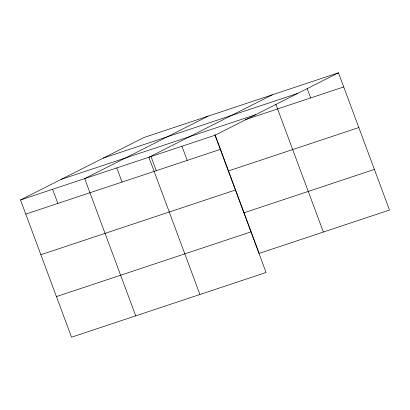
<?xml version="1.0" encoding="UTF-8"?>
<svg xmlns="http://www.w3.org/2000/svg" width="410" height="410" viewBox="0 0 410 410"><rect width="100%" height="100%" fill="white"/><g stroke="black" fill="none" stroke-linecap="round" stroke-linejoin="round"><path stroke-width="0.61" d="M338.46 72.801L215.019 135.254L266.059 272.496L71.54 337.199L20.5 199.957L143.941 137.504L338.46 72.801L389.5 210.043L259.171 253.395L214.948 134.475M208.131 116.153L84.691 178.606L135.73 315.849M272.322 94.797L148.881 157.25L199.921 294.498M103.207 158.111L297.727 93.408M61.233 179.344L255.753 114.646M245.487 119.617L343.718 86.94M20.5 199.957L215.019 135.254M25.758 214.097L220.278 149.394M228.498 170.914L358.827 127.566M40.867 254.718L235.386 190.02M244.063 212.769L374.391 169.422M56.431 296.573L250.951 231.875M307.146 88.514L310.652 97.939M275.827 104.227L323.362 232.045M181.953 146.252L187.211 160.392M150.977 156.42L156.307 170.76M116.788 167.926L122.047 182.071M52.598 189.282L57.856 203.421"/></g></svg>
